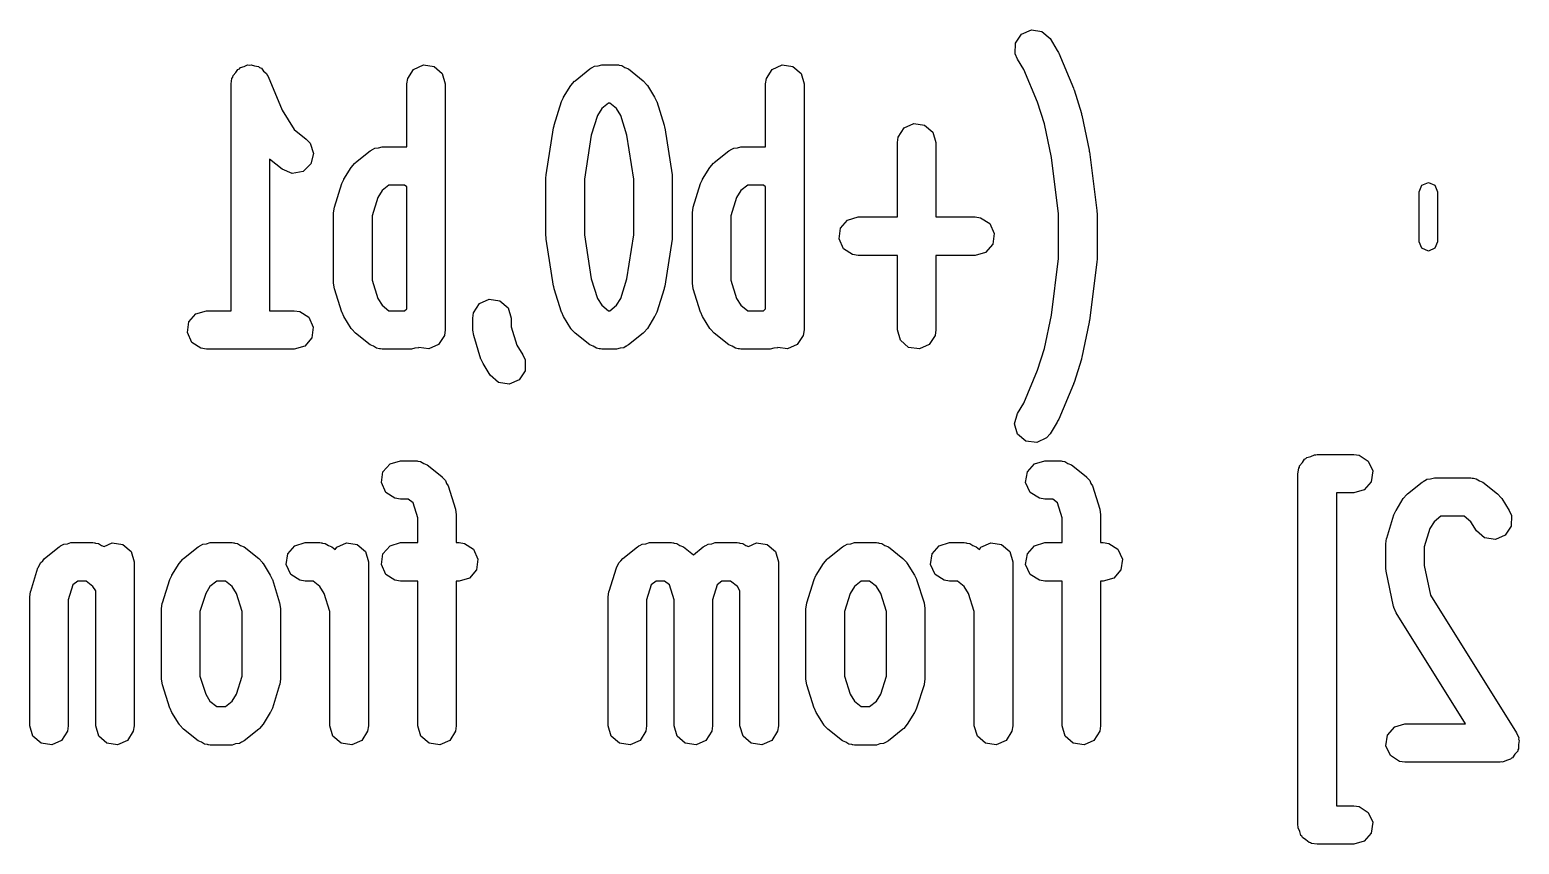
# Model space of a CAD drawing. Extents: x 69 to 231, y -99 to -49.
# Drawn here: x 182.39 to 192.08, y -84.58 to -79.28 of the extents above; entities that cross this region are included whole.
import ezdxf

# ---------------------------------------------------------------- set-up
doc = ezdxf.new("R2010")
doc.units = 0
doc.layers.add('BLACK', color=7, linetype='CONTINUOUS')

msp = doc.modelspace()

# ---------------------------------------------------------------- linework, layer by layer
at = {"layer": 'BLACK', "linetype": 'CONTINUOUS'}
for p, q in [((188.804, -79.3703), (188.843, -79.3116)), ((188.843, -79.3116), (188.908, -79.2833)), ((188.908, -79.2833), (188.977, -79.2942)), ((188.977, -79.2942), (189.03, -79.341)), ((188.803, -79.4407), (188.804, -79.3703)), ((189.03, -79.341), (189.077, -79.4172)), ((189.077, -79.4172), (189.084, -79.4316)), ((189.084, -79.4316), (189.087, -79.4354)), ((183.757, -79.5365), (183.765, -79.5284)), ((183.765, -79.5284), (183.789, -79.5222)), ((183.789, -79.5222), (183.811, -79.5121)), ((183.811, -79.5121), (183.822, -79.5137)), ((183.822, -79.5137), (183.833, -79.5109)), ((183.833, -79.5109), (183.856, -79.5186)), ((183.856, -79.5186), (183.881, -79.5222)), ((183.881, -79.5222), (183.889, -79.5295)), ((183.889, -79.5295), (183.9, -79.533)), ((184.89, -79.5412), (184.954, -79.5121)), ((184.954, -79.5121), (185.023, -79.5222)), ((185.023, -79.5222), (185.077, -79.5683)), ((186.047, -79.5306), (186.051, -79.5292)), ((186.051, -79.5292), (186.067, -79.52)), ((186.067, -79.52), (186.091, -79.5176)), ((186.091, -79.5176), (186.114, -79.5108)), ((186.114, -79.5108), (186.21, -79.5108)), ((186.21, -79.5108), (186.219, -79.5122)), ((186.219, -79.5122), (186.223, -79.5115)), ((186.223, -79.5115), (186.227, -79.5134)), ((186.227, -79.5134), (186.245, -79.516)), ((186.245, -79.516), (186.265, -79.529)), ((186.265, -79.529), (186.288, -79.5382)), ((187.223, -79.5412), (187.287, -79.5121)), ((187.287, -79.5121), (187.357, -79.5222)), ((187.357, -79.5222), (187.41, -79.5683)), ((188.818, -79.4735), (188.803, -79.4407)), ((188.86, -79.541), (188.818, -79.4735)), ((189.087, -79.4354), (189.182, -79.6639)), ((183.704, -79.6358), (183.709, -79.6003)), ((183.709, -79.6003), (183.715, -79.5909)), ((183.715, -79.5909), (183.717, -79.5799)), ((183.717, -79.5799), (183.734, -79.5619)), ((183.734, -79.5619), (183.747, -79.5412)), ((183.747, -79.5412), (183.757, -79.5365)), ((183.9, -79.533), (183.915, -79.5521)), ((183.915, -79.5521), (183.934, -79.5683)), ((183.934, -79.5683), (183.937, -79.579)), ((183.937, -79.579), (183.944, -79.5877)), ((183.944, -79.5877), (184.035, -79.8068)), ((184.846, -79.6358), (184.852, -79.6003)), ((184.852, -79.6003), (184.89, -79.5412)), ((185.077, -79.5683), (185.096, -79.6358)), ((185.913, -79.6457), (185.936, -79.6184)), ((185.936, -79.6184), (185.939, -79.617)), ((185.939, -79.617), (185.941, -79.6144)), ((185.941, -79.6144), (186.036, -79.5382)), ((186.036, -79.5382), (186.044, -79.5334)), ((186.044, -79.5334), (186.047, -79.5306)), ((186.288, -79.5382), (186.383, -79.6144)), ((186.383, -79.6144), (186.407, -79.6406)), ((187.18, -79.6358), (187.185, -79.6003)), ((187.185, -79.6003), (187.223, -79.5412)), ((187.41, -79.5683), (187.43, -79.6358)), ((188.949, -79.7548), (188.86, -79.541)), ((183.704, -81.1108), (183.704, -79.6358)), ((184.846, -80.0441), (184.846, -79.6358)), ((185.096, -79.6358), (185.096, -81.2358)), ((185.865, -79.7219), (185.913, -79.6457)), ((185.865, -79.7248), (185.865, -79.7219)), ((186.407, -79.6406), (186.408, -79.6436)), ((186.408, -79.6436), (186.411, -79.6457)), ((186.411, -79.6457), (186.458, -79.7219)), ((186.458, -79.7219), (186.47, -79.7484)), ((187.18, -80.0441), (187.18, -79.6358)), ((187.43, -79.6358), (187.43, -81.2358)), ((189.182, -79.6639), (189.184, -79.6719)), ((189.184, -79.6719), (189.186, -79.6747)), ((189.186, -79.6747), (189.234, -79.8271)), ((184.035, -79.8068), (184.114, -79.9325)), ((185.804, -79.9033), (185.852, -79.7509)), ((185.852, -79.7509), (185.865, -79.7248)), ((186.114, -79.7963), (186.086, -79.8408)), ((186.158, -79.7608), (186.114, -79.7963)), ((186.166, -79.7608), (186.158, -79.7608)), ((186.21, -79.7963), (186.166, -79.7608)), ((186.238, -79.8408), (186.21, -79.7963)), ((186.47, -79.7484), (186.472, -79.7509)), ((186.472, -79.7509), (186.519, -79.9033)), ((188.993, -79.8958), (188.949, -79.7548)), ((185.8, -79.9213), (185.804, -79.9079)), ((185.804, -79.9079), (185.804, -79.9033)), ((186.086, -79.8408), (186.046, -79.969)), ((186.278, -79.969), (186.238, -79.8408)), ((186.519, -79.9033), (186.522, -79.9171)), ((186.522, -79.9171), (186.524, -79.9213)), ((188.08, -79.9221), (188.144, -79.893)), ((188.144, -79.893), (188.214, -79.9031)), ((188.214, -79.9031), (188.267, -79.9492)), ((189.038, -80.1135), (188.993, -79.8958)), ((189.234, -79.8271), (189.235, -79.8357)), ((189.235, -79.8357), (189.237, -79.8389)), ((189.237, -79.8389), (189.284, -80.0675)), ((184.114, -79.9325), (184.192, -79.9953)), ((184.192, -79.9953), (184.217, -80.0215)), ((185.753, -80.226), (185.8, -79.9213)), ((186.046, -79.969), (186.001, -80.255)), ((186.323, -80.255), (186.278, -79.969)), ((186.524, -79.9213), (186.571, -80.226)), ((188.037, -80.0168), (188.042, -79.9813)), ((188.042, -79.9813), (188.08, -79.9221)), ((188.267, -79.9492), (188.287, -80.0168)), ((184.217, -80.0215), (184.239, -80.0883)), ((184.239, -80.0883), (184.222, -80.1565)), ((184.512, -80.1477), (184.608, -80.0715)), ((184.608, -80.0715), (184.616, -80.0668)), ((184.616, -80.0668), (184.618, -80.064)), ((184.618, -80.064), (184.623, -80.0626)), ((184.623, -80.0626), (184.639, -80.0534)), ((184.639, -80.0534), (184.663, -80.0509)), ((184.663, -80.0509), (184.686, -80.0441)), ((184.686, -80.0441), (184.846, -80.0441)), ((186.846, -80.1477), (186.941, -80.0715)), ((186.941, -80.0715), (186.949, -80.0668)), ((186.949, -80.0668), (186.952, -80.064)), ((186.952, -80.064), (186.956, -80.0626)), ((186.956, -80.0626), (186.972, -80.0534)), ((186.972, -80.0534), (186.996, -80.0509)), ((186.996, -80.0509), (187.019, -80.0441)), ((187.019, -80.0441), (187.18, -80.0441)), ((188.037, -80.5013), (188.037, -80.0168)), ((188.287, -80.0168), (188.287, -80.5013)), ((189.284, -80.0675), (189.285, -80.0746)), ((189.285, -80.0746), (189.286, -80.0774)), ((189.286, -80.0774), (189.334, -80.4584)), ((184.036, -80.1906), (183.954, -80.1245)), ((183.954, -80.1245), (183.954, -81.1108)), ((184.101, -80.2173), (184.036, -80.1906)), ((184.171, -80.2046), (184.101, -80.2173)), ((184.222, -80.1565), (184.171, -80.2046)), ((184.437, -80.2553), (184.484, -80.1791)), ((184.484, -80.1791), (184.508, -80.1517)), ((184.508, -80.1517), (184.511, -80.1503)), ((184.511, -80.1503), (184.512, -80.1477)), ((186.77, -80.2553), (186.818, -80.1791)), ((186.818, -80.1791), (186.841, -80.1517)), ((186.841, -80.1517), (186.844, -80.1503)), ((186.844, -80.1503), (186.846, -80.1477)), ((189.085, -80.4817), (189.038, -80.1135)), ((184.376, -80.4366), (184.424, -80.2842)), ((184.424, -80.2842), (184.436, -80.2581)), ((184.436, -80.2581), (184.437, -80.2553)), ((184.73, -80.2941), (184.685, -80.3296)), ((184.832, -80.2941), (184.73, -80.2941)), ((184.846, -80.3054), (184.832, -80.2941)), ((185.751, -80.2453), (185.753, -80.2307)), ((185.751, -80.6263), (185.751, -80.2453)), ((185.753, -80.2307), (185.753, -80.226)), ((186.001, -80.255), (186.001, -80.6166)), ((186.323, -80.6166), (186.323, -80.255)), ((186.571, -80.226), (186.571, -80.2408)), ((186.571, -80.2408), (186.573, -80.2453)), ((186.573, -80.2453), (186.573, -80.6263)), ((186.709, -80.4366), (186.757, -80.2842)), ((186.757, -80.2842), (186.769, -80.2581)), ((186.769, -80.2581), (186.77, -80.2553)), ((187.063, -80.2941), (187.019, -80.3296)), ((187.166, -80.2941), (187.063, -80.2941)), ((187.18, -80.3054), (187.166, -80.2941)), ((191.43, -80.3372), (191.448, -80.2948)), ((191.448, -80.2948), (191.49, -80.2772)), ((191.49, -80.2772), (191.532, -80.2948)), ((191.532, -80.2948), (191.55, -80.3372)), ((184.657, -80.3741), (184.62, -80.493)), ((184.685, -80.3296), (184.657, -80.3741)), ((184.846, -81.0995), (184.846, -80.3054)), ((186.991, -80.3741), (186.954, -80.493)), ((187.019, -80.3296), (186.991, -80.3741)), ((187.18, -81.0995), (187.18, -80.3054)), ((191.43, -80.6628), (191.43, -80.3372)), ((191.55, -80.3372), (191.55, -80.6628)), ((184.37, -80.4739), (184.375, -80.4384)), ((184.37, -80.931), (184.37, -80.4739)), ((184.375, -80.4384), (184.376, -80.4376)), ((184.376, -80.4376), (184.376, -80.4366)), ((184.62, -80.493), (184.62, -80.912)), ((186.704, -80.4739), (186.709, -80.4384)), ((186.704, -80.931), (186.704, -80.4739)), ((186.709, -80.4376), (186.709, -80.4366)), ((186.709, -80.4384), (186.709, -80.4376)), ((186.954, -80.493), (186.954, -80.912)), ((189.085, -80.7709), (189.085, -80.4817)), ((189.334, -80.4584), (189.333, -80.4698)), ((189.333, -80.4698), (189.335, -80.4739)), ((189.335, -80.4739), (189.335, -80.7787)), ((187.657, -80.6439), (187.667, -80.5742)), ((187.667, -80.5742), (187.713, -80.5211)), ((187.713, -80.5211), (187.781, -80.5013)), ((187.781, -80.5013), (188.037, -80.5013)), ((188.287, -80.5013), (188.543, -80.5013)), ((188.543, -80.5013), (188.578, -80.5064)), ((188.578, -80.5064), (188.637, -80.5446)), ((188.637, -80.5446), (188.667, -80.6087)), ((185.753, -80.6308), (185.751, -80.6263)), ((185.753, -80.6456), (185.753, -80.6308)), ((185.8, -80.9503), (185.753, -80.6456)), ((186.001, -80.6166), (186.046, -80.9026)), ((186.278, -80.9026), (186.323, -80.6166)), ((186.571, -80.6456), (186.524, -80.9503)), ((186.573, -80.6263), (186.571, -80.6409)), ((186.571, -80.6409), (186.571, -80.6456)), ((187.686, -80.708), (187.657, -80.6439)), ((188.657, -80.6783), (188.61, -80.7315)), ((188.667, -80.6087), (188.657, -80.6783)), ((191.448, -80.7052), (191.43, -80.6628)), ((191.55, -80.6628), (191.532, -80.7052)), ((187.745, -80.7461), (187.686, -80.708)), ((187.781, -80.7513), (187.745, -80.7461)), ((188.037, -80.7513), (187.781, -80.7513)), ((188.037, -81.2358), (188.037, -80.7513)), ((188.543, -80.7513), (188.287, -80.7513)), ((188.287, -80.7513), (188.287, -81.2358)), ((188.61, -80.7315), (188.543, -80.7513)), ((189.038, -81.1391), (189.085, -80.7709)), ((189.335, -80.7787), (189.333, -80.79)), ((191.49, -80.7228), (191.448, -80.7052)), ((191.532, -80.7052), (191.49, -80.7228)), ((189.334, -80.7942), (189.286, -81.1751)), ((189.333, -80.79), (189.334, -80.7942)), ((184.371, -80.932), (184.37, -80.931)), ((184.37, -80.9329), (184.371, -80.932)), ((184.376, -80.9683), (184.37, -80.9329)), ((184.424, -81.1207), (184.376, -80.9683)), ((184.62, -80.912), (184.657, -81.0308)), ((185.802, -80.9546), (185.8, -80.9503)), ((185.804, -80.9683), (185.802, -80.9546)), ((185.852, -81.1207), (185.804, -80.9683)), ((186.046, -80.9026), (186.086, -81.0308)), ((186.238, -81.0308), (186.278, -80.9026)), ((186.519, -80.9683), (186.472, -81.1207)), ((186.524, -80.9503), (186.519, -80.9637)), ((186.519, -80.9637), (186.519, -80.9683)), ((186.704, -80.932), (186.704, -80.931)), ((186.704, -80.9329), (186.704, -80.932)), ((186.709, -80.9683), (186.704, -80.9329)), ((186.757, -81.1207), (186.709, -80.9683)), ((186.954, -80.912), (186.991, -81.0308)), ((184.657, -81.0308), (184.685, -81.0753)), ((184.685, -81.0753), (184.73, -81.1108)), ((185.28, -81.1241), (185.318, -81.065)), ((185.318, -81.065), (185.382, -81.0359)), ((185.382, -81.0359), (185.452, -81.046)), ((185.452, -81.046), (185.505, -81.0921)), ((186.086, -81.0308), (186.114, -81.0753)), ((186.114, -81.0753), (186.158, -81.1108)), ((186.166, -81.1108), (186.21, -81.0753)), ((186.21, -81.0753), (186.238, -81.0308)), ((186.991, -81.0308), (187.019, -81.0753)), ((187.019, -81.0753), (187.063, -81.1108)), ((183.429, -81.1838), (183.475, -81.1306)), ((183.475, -81.1306), (183.543, -81.1108)), ((183.543, -81.1108), (183.704, -81.1108)), ((183.954, -81.1108), (184.114, -81.1108)), ((184.114, -81.1108), (184.15, -81.116)), ((184.15, -81.116), (184.209, -81.1541)), ((184.209, -81.1541), (184.238, -81.2182)), ((184.425, -81.1232), (184.424, -81.1207)), ((184.437, -81.1497), (184.425, -81.1232)), ((184.484, -81.2259), (184.437, -81.1497)), ((184.73, -81.1108), (184.832, -81.1108)), ((184.832, -81.1108), (184.846, -81.0995)), ((185.275, -81.1596), (185.28, -81.1241)), ((185.275, -81.2358), (185.275, -81.1596)), ((185.505, -81.0921), (185.525, -81.1596)), ((185.525, -81.1596), (185.525, -81.2167)), ((185.854, -81.1232), (185.852, -81.1207)), ((185.865, -81.1497), (185.854, -81.1232)), ((185.913, -81.2259), (185.865, -81.1497)), ((186.158, -81.1108), (186.166, -81.1108)), ((186.458, -81.1497), (186.411, -81.2259)), ((186.459, -81.1468), (186.458, -81.1497)), ((186.472, -81.1207), (186.459, -81.1468)), ((186.759, -81.1232), (186.757, -81.1207)), ((186.77, -81.1497), (186.759, -81.1232)), ((186.818, -81.2259), (186.77, -81.1497)), ((187.063, -81.1108), (187.166, -81.1108)), ((187.166, -81.1108), (187.18, -81.0995)), ((188.993, -81.3567), (189.038, -81.1391)), ((189.286, -81.1751), (189.284, -81.1821)), ((183.419, -81.2534), (183.429, -81.1838)), ((183.448, -81.3175), (183.419, -81.2534)), ((184.238, -81.2182), (184.228, -81.2878)), ((184.487, -81.228), (184.484, -81.2259)), ((184.488, -81.231), (184.487, -81.228)), ((184.512, -81.2572), (184.488, -81.231)), ((184.608, -81.3334), (184.512, -81.2572)), ((185.091, -81.2713), (185.053, -81.3304)), ((185.096, -81.2358), (185.091, -81.2713)), ((185.275, -81.2367), (185.275, -81.2358)), ((185.275, -81.2377), (185.275, -81.2367)), ((185.281, -81.2731), (185.275, -81.2377)), ((185.328, -81.4255), (185.281, -81.2731)), ((185.525, -81.2167), (185.562, -81.3356)), ((185.915, -81.228), (185.913, -81.2259)), ((185.916, -81.231), (185.915, -81.228)), ((185.941, -81.2572), (185.916, -81.231)), ((186.036, -81.3334), (185.941, -81.2572)), ((186.383, -81.2572), (186.288, -81.3334)), ((186.385, -81.2546), (186.383, -81.2572)), ((186.388, -81.2532), (186.385, -81.2546)), ((186.411, -81.2259), (186.388, -81.2532)), ((186.82, -81.228), (186.818, -81.2259)), ((186.821, -81.231), (186.82, -81.228)), ((186.846, -81.2572), (186.821, -81.231)), ((186.941, -81.3334), (186.846, -81.2572)), ((187.425, -81.2713), (187.386, -81.3304)), ((187.43, -81.2358), (187.425, -81.2713)), ((188.057, -81.3033), (188.037, -81.2358)), ((188.282, -81.2713), (188.244, -81.3304)), ((188.287, -81.2358), (188.282, -81.2713)), ((189.284, -81.1851), (189.237, -81.4137)), ((189.284, -81.1821), (189.284, -81.1851)), ((183.507, -81.3557), (183.448, -81.3175)), ((183.543, -81.3608), (183.507, -81.3557)), ((184.114, -81.3608), (183.543, -81.3608)), ((184.182, -81.341), (184.114, -81.3608)), ((184.228, -81.2878), (184.182, -81.341)), ((184.63, -81.3426), (184.608, -81.3334)), ((184.65, -81.3557), (184.63, -81.3426)), ((184.668, -81.3583), (184.65, -81.3557)), ((184.673, -81.3601), (184.668, -81.3583)), ((184.676, -81.3595), (184.673, -81.3601)), ((184.686, -81.3608), (184.676, -81.3595)), ((184.876, -81.3608), (184.686, -81.3608)), ((184.899, -81.354), (184.876, -81.3608)), ((184.923, -81.3516), (184.899, -81.354)), ((184.925, -81.3503), (184.923, -81.3516)), ((184.989, -81.3596), (184.925, -81.3503)), ((185.053, -81.3304), (184.989, -81.3596)), ((185.562, -81.3356), (185.601, -81.3981)), ((186.059, -81.3426), (186.036, -81.3334)), ((186.079, -81.3557), (186.059, -81.3426)), ((186.097, -81.3583), (186.079, -81.3557)), ((186.101, -81.3601), (186.097, -81.3583)), ((186.105, -81.3595), (186.101, -81.3601)), ((186.114, -81.3608), (186.105, -81.3595)), ((186.21, -81.3608), (186.114, -81.3608)), ((186.233, -81.354), (186.21, -81.3608)), ((186.257, -81.3516), (186.233, -81.354)), ((186.272, -81.3424), (186.257, -81.3516)), ((186.277, -81.341), (186.272, -81.3424)), ((186.28, -81.3382), (186.277, -81.341)), ((186.288, -81.3334), (186.28, -81.3382)), ((186.963, -81.3426), (186.941, -81.3334)), ((186.984, -81.3557), (186.963, -81.3426)), ((187.002, -81.3583), (186.984, -81.3557)), ((187.006, -81.3601), (187.002, -81.3583)), ((187.01, -81.3595), (187.006, -81.3601)), ((187.019, -81.3608), (187.01, -81.3595)), ((187.21, -81.3608), (187.019, -81.3608)), ((187.233, -81.354), (187.21, -81.3608)), ((187.257, -81.3516), (187.233, -81.354)), ((187.259, -81.3503), (187.257, -81.3516)), ((187.322, -81.3596), (187.259, -81.3503)), ((187.386, -81.3304), (187.322, -81.3596)), ((188.11, -81.3495), (188.057, -81.3033)), ((188.18, -81.3596), (188.11, -81.3495)), ((188.244, -81.3304), (188.18, -81.3596)), ((188.949, -81.4978), (188.993, -81.3567)), ((185.33, -81.428), (185.328, -81.4255)), ((185.342, -81.4544), (185.33, -81.428)), ((185.389, -81.5306), (185.342, -81.4544)), ((185.601, -81.3981), (185.616, -81.431)), ((185.616, -81.431), (185.615, -81.5013)), ((189.234, -81.4255), (189.186, -81.5779)), ((189.237, -81.4137), (189.234, -81.4219)), ((189.234, -81.4219), (189.234, -81.4255)), ((185.442, -81.5774), (185.389, -81.5306)), ((185.576, -81.56), (185.511, -81.5883)), ((185.615, -81.5013), (185.576, -81.56)), ((188.86, -81.7116), (188.949, -81.4978)), ((185.511, -81.5883), (185.442, -81.5774)), ((189.182, -81.5886), (189.087, -81.8172)), ((189.186, -81.5779), (189.182, -81.5853)), ((189.182, -81.5853), (189.182, -81.5886)), ((188.818, -81.7791), (188.86, -81.7116)), ((188.799, -81.8468), (188.818, -81.7791)), ((188.819, -81.9141), (188.799, -81.8468)), ((189.077, -81.8354), (189.03, -81.9116)), ((189.079, -81.8307), (189.077, -81.8354)), ((189.087, -81.8172), (189.079, -81.8307)), ((188.873, -81.9596), (188.819, -81.9141)), ((189.007, -81.939), (188.943, -81.9689)), ((189.03, -81.9116), (189.007, -81.939)), ((188.943, -81.9689), (188.873, -81.9596)), ((190.725, -82.0587), (190.749, -82.0477)), ((190.749, -82.0477), (190.758, -82.049)), ((190.758, -82.049), (190.767, -82.0464)), ((190.767, -82.0464), (191.005, -82.0464)), ((191.005, -82.0464), (191.04, -82.0516)), ((184.691, -82.1598), (184.737, -82.1066)), ((184.737, -82.1066), (184.805, -82.0868)), ((184.805, -82.0868), (184.9, -82.0868)), ((184.9, -82.0868), (184.909, -82.0882)), ((184.909, -82.0882), (184.913, -82.0875)), ((184.913, -82.0875), (184.918, -82.0893)), ((184.918, -82.0893), (184.936, -82.092)), ((184.936, -82.092), (184.956, -82.105)), ((184.956, -82.105), (184.978, -82.1142)), ((184.978, -82.1142), (185.073, -82.1904)), ((188.882, -82.1598), (188.928, -82.1066)), ((188.928, -82.1066), (188.995, -82.0868)), ((188.995, -82.0868), (189.09, -82.0868)), ((189.09, -82.0868), (189.1, -82.0882)), ((189.1, -82.0882), (189.103, -82.0875)), ((189.103, -82.0875), (189.108, -82.0893)), ((189.108, -82.0893), (189.126, -82.092)), ((189.126, -82.092), (189.146, -82.105)), ((189.146, -82.105), (189.169, -82.1142)), ((189.169, -82.1142), (189.264, -82.1904)), ((190.642, -82.1714), (190.647, -82.1359)), ((190.647, -82.1359), (190.652, -82.1283)), ((190.652, -82.1283), (190.653, -82.1194)), ((190.653, -82.1194), (190.671, -82.0992)), ((190.671, -82.0992), (190.685, -82.0768)), ((190.685, -82.0768), (190.693, -82.0731)), ((190.693, -82.0731), (190.699, -82.0662)), ((190.699, -82.0662), (190.725, -82.0587)), ((191.04, -82.0516), (191.099, -82.0897)), ((191.099, -82.0897), (191.129, -82.1538)), ((184.681, -82.2294), (184.691, -82.1598)), ((184.71, -82.2935), (184.681, -82.2294)), ((185.073, -82.1904), (185.075, -82.1918)), ((185.075, -82.1918), (185.075, -82.1922)), ((185.075, -82.1922), (185.077, -82.1941)), ((185.077, -82.1941), (185.098, -82.2166)), ((185.098, -82.2166), (185.104, -82.2348)), ((185.104, -82.2348), (185.115, -82.2507)), ((188.871, -82.2294), (188.882, -82.1598)), ((188.901, -82.2935), (188.871, -82.2294)), ((189.264, -82.1904), (189.265, -82.1918)), ((189.265, -82.1918), (189.266, -82.1922)), ((189.266, -82.1922), (189.267, -82.1941)), ((189.267, -82.1941), (189.288, -82.2166)), ((189.288, -82.2166), (189.294, -82.2348)), ((189.294, -82.2348), (189.305, -82.2507)), ((190.642, -84.4571), (190.642, -82.1714)), ((191.118, -82.2235), (191.072, -82.2766)), ((191.129, -82.1538), (191.118, -82.2235)), ((191.355, -82.3024), (191.45, -82.2262)), ((191.45, -82.2262), (191.459, -82.2214)), ((191.459, -82.2214), (191.461, -82.2186)), ((191.461, -82.2186), (191.466, -82.2172)), ((191.466, -82.2172), (191.481, -82.208)), ((191.481, -82.208), (191.505, -82.2056)), ((191.505, -82.2056), (191.529, -82.1988)), ((191.529, -82.1988), (191.767, -82.1988)), ((191.767, -82.1988), (191.776, -82.2002)), ((191.776, -82.2002), (191.78, -82.1995)), ((191.78, -82.1995), (191.784, -82.2013)), ((191.784, -82.2013), (191.802, -82.204)), ((191.802, -82.204), (191.822, -82.217)), ((191.822, -82.217), (191.845, -82.2262)), ((191.845, -82.2262), (191.94, -82.3024)), ((184.769, -82.3317), (184.71, -82.2935)), ((184.805, -82.3368), (184.769, -82.3317)), ((184.856, -82.3368), (184.805, -82.3368)), ((184.887, -82.3617), (184.856, -82.3368)), ((185.115, -82.2507), (185.162, -82.4031)), ((188.96, -82.3317), (188.901, -82.2935)), ((188.995, -82.3368), (188.96, -82.3317)), ((189.047, -82.3368), (188.995, -82.3368)), ((189.078, -82.3617), (189.047, -82.3368)), ((189.305, -82.2507), (189.353, -82.4031)), ((191.005, -82.2964), (190.892, -82.2964)), ((190.892, -82.2964), (190.892, -84.3321)), ((191.072, -82.2766), (191.005, -82.2964)), ((191.28, -82.4099), (191.327, -82.3337)), ((191.327, -82.3337), (191.351, -82.3064)), ((191.351, -82.3064), (191.353, -82.305)), ((191.353, -82.305), (191.355, -82.3024)), ((191.94, -82.3024), (191.964, -82.3286)), ((191.964, -82.3286), (191.966, -82.3316)), ((191.966, -82.3316), (191.968, -82.3337)), ((191.968, -82.3337), (192.016, -82.4099)), ((184.918, -82.4595), (184.887, -82.3617)), ((185.162, -82.4031), (185.168, -82.4385)), ((189.108, -82.4595), (189.078, -82.3617)), ((189.353, -82.4031), (189.358, -82.4385)), ((191.266, -82.4389), (191.279, -82.4128)), ((191.279, -82.4128), (191.28, -82.4099)), ((192.016, -82.4099), (192.03, -82.4428)), ((184.918, -82.6201), (184.918, -82.4595)), ((185.168, -82.4385), (185.168, -82.4394)), ((185.168, -82.4394), (185.168, -82.4404)), ((185.168, -82.4404), (185.168, -82.6201)), ((189.108, -82.6201), (189.108, -82.4595)), ((189.358, -82.4385), (189.358, -82.4394)), ((189.358, -82.4394), (189.358, -82.4404)), ((189.358, -82.4404), (189.358, -82.6201)), ((191.219, -82.5913), (191.266, -82.4389)), ((191.5, -82.5288), (191.463, -82.6476)), ((191.528, -82.4843), (191.5, -82.5288)), ((191.572, -82.4488), (191.528, -82.4843)), ((191.723, -82.4488), (191.572, -82.4488)), ((191.767, -82.4843), (191.723, -82.4488)), ((191.804, -82.5424), (191.767, -82.4843)), ((192.029, -82.5131), (191.99, -82.5718)), ((192.03, -82.4428), (192.029, -82.5131)), ((182.599, -82.6386), (182.615, -82.6294)), ((182.615, -82.6294), (182.639, -82.6269)), ((182.639, -82.6269), (182.662, -82.6201)), ((182.662, -82.6201), (182.805, -82.6201)), ((182.805, -82.6201), (182.814, -82.6215)), ((182.814, -82.6215), (182.818, -82.6208)), ((182.818, -82.6208), (182.822, -82.6227)), ((182.822, -82.6227), (182.84, -82.6253)), ((182.84, -82.6253), (182.861, -82.6384)), ((182.877, -82.6453), (182.93, -82.6214)), ((182.93, -82.6214), (183, -82.6315)), ((183.504, -82.6386), (183.52, -82.6294)), ((183.52, -82.6294), (183.544, -82.6269)), ((183.544, -82.6269), (183.567, -82.6201)), ((183.567, -82.6201), (183.71, -82.6201)), ((183.71, -82.6201), (183.719, -82.6215)), ((183.719, -82.6215), (183.723, -82.6208)), ((183.723, -82.6208), (183.727, -82.6227)), ((183.727, -82.6227), (183.745, -82.6253)), ((183.745, -82.6253), (183.765, -82.6384)), ((184.118, -82.64), (184.186, -82.6201)), ((184.186, -82.6201), (184.281, -82.6201)), ((184.281, -82.6201), (184.29, -82.6215)), ((184.29, -82.6215), (184.294, -82.6208)), ((184.294, -82.6208), (184.298, -82.6227)), ((184.298, -82.6227), (184.316, -82.6253)), ((184.316, -82.6253), (184.337, -82.6384)), ((184.39, -82.6505), (184.454, -82.6214)), ((184.454, -82.6214), (184.523, -82.6315)), ((184.737, -82.64), (184.805, -82.6201)), ((184.805, -82.6201), (184.918, -82.6201)), ((185.168, -82.6201), (185.186, -82.6201)), ((185.186, -82.6201), (185.221, -82.6253)), ((185.221, -82.6253), (185.28, -82.6635)), ((186.361, -82.6386), (186.377, -82.6294)), ((186.377, -82.6294), (186.401, -82.6269)), ((186.401, -82.6269), (186.424, -82.6201)), ((186.424, -82.6201), (186.567, -82.6201)), ((186.567, -82.6201), (186.576, -82.6215)), ((186.576, -82.6215), (186.58, -82.6208)), ((186.58, -82.6208), (186.584, -82.6227)), ((186.584, -82.6227), (186.602, -82.6253)), ((186.602, -82.6253), (186.622, -82.6384)), ((186.79, -82.6386), (186.805, -82.6294)), ((186.805, -82.6294), (186.829, -82.6269)), ((186.829, -82.6269), (186.852, -82.6201)), ((186.852, -82.6201), (186.995, -82.6201)), ((186.995, -82.6201), (187.005, -82.6215)), ((187.005, -82.6215), (187.008, -82.6208)), ((187.008, -82.6208), (187.013, -82.6227)), ((187.013, -82.6227), (187.031, -82.6253)), ((187.031, -82.6253), (187.051, -82.6384)), ((187.068, -82.6453), (187.12, -82.6214)), ((187.12, -82.6214), (187.19, -82.6315)), ((187.694, -82.6386), (187.71, -82.6294)), ((187.71, -82.6294), (187.734, -82.6269)), ((187.734, -82.6269), (187.757, -82.6201)), ((187.757, -82.6201), (187.9, -82.6201)), ((187.9, -82.6201), (187.909, -82.6215)), ((187.909, -82.6215), (187.913, -82.6208)), ((187.913, -82.6208), (187.918, -82.6227)), ((187.918, -82.6227), (187.936, -82.6253)), ((187.936, -82.6253), (187.956, -82.6384)), ((188.309, -82.64), (188.376, -82.6201)), ((188.376, -82.6201), (188.471, -82.6201)), ((188.471, -82.6201), (188.481, -82.6215)), ((188.481, -82.6215), (188.484, -82.6208)), ((188.484, -82.6208), (188.489, -82.6227)), ((188.489, -82.6227), (188.507, -82.6253)), ((188.507, -82.6253), (188.527, -82.6384)), ((188.58, -82.6505), (188.644, -82.6214)), ((188.644, -82.6214), (188.714, -82.6315)), ((188.928, -82.64), (188.995, -82.6201)), ((188.995, -82.6201), (189.108, -82.6201)), ((189.358, -82.6201), (189.376, -82.6201)), ((189.376, -82.6201), (189.412, -82.6253)), ((189.412, -82.6253), (189.471, -82.6635)), ((191.213, -82.6286), (191.218, -82.5931)), ((191.213, -82.781), (191.213, -82.6286)), ((191.218, -82.5931), (191.219, -82.5923)), ((191.219, -82.5923), (191.219, -82.5913)), ((191.856, -82.5892), (191.804, -82.5424)), ((191.926, -82.6001), (191.856, -82.5892)), ((191.99, -82.5718), (191.926, -82.6001)), ((182.478, -82.7394), (182.489, -82.7237)), ((182.489, -82.7237), (182.584, -82.6475)), ((182.584, -82.6475), (182.592, -82.6428)), ((182.592, -82.6428), (182.594, -82.64)), ((182.594, -82.64), (182.599, -82.6386)), ((182.861, -82.6384), (182.877, -82.6453)), ((183, -82.6315), (183.053, -82.6776)), ((183.053, -82.6776), (183.073, -82.7451)), ((183.389, -82.7277), (183.392, -82.7263)), ((183.392, -82.7263), (183.393, -82.7237)), ((183.393, -82.7237), (183.489, -82.6475)), ((183.489, -82.6475), (183.497, -82.6428)), ((183.497, -82.6428), (183.499, -82.64)), ((183.499, -82.64), (183.504, -82.6386)), ((183.765, -82.6384), (183.788, -82.6475)), ((183.788, -82.6475), (183.883, -82.7237)), ((183.883, -82.7237), (183.907, -82.7499)), ((184.062, -82.7628), (184.072, -82.6931)), ((184.072, -82.6931), (184.118, -82.64)), ((184.337, -82.6384), (184.359, -82.6475)), ((184.359, -82.6475), (184.381, -82.6648)), ((184.381, -82.6648), (184.39, -82.6505)), ((184.523, -82.6315), (184.577, -82.6776)), ((184.577, -82.6776), (184.596, -82.7451)), ((184.681, -82.7628), (184.691, -82.6931)), ((184.691, -82.6931), (184.737, -82.64)), ((185.28, -82.6635), (185.309, -82.7275)), ((186.239, -82.7394), (186.25, -82.7237)), ((186.25, -82.7237), (186.346, -82.6475)), ((186.346, -82.6475), (186.354, -82.6428)), ((186.354, -82.6428), (186.356, -82.64)), ((186.356, -82.64), (186.361, -82.6386)), ((186.622, -82.6384), (186.645, -82.6475)), ((186.645, -82.6475), (186.71, -82.6993)), ((186.71, -82.6993), (186.774, -82.6475)), ((186.774, -82.6475), (186.782, -82.6428)), ((186.782, -82.6428), (186.785, -82.64)), ((186.785, -82.64), (186.79, -82.6386)), ((187.051, -82.6384), (187.068, -82.6453)), ((187.19, -82.6315), (187.243, -82.6776)), ((187.243, -82.6776), (187.263, -82.7451)), ((187.579, -82.7277), (187.582, -82.7263)), ((187.582, -82.7263), (187.584, -82.7237)), ((187.584, -82.7237), (187.679, -82.6475)), ((187.679, -82.6475), (187.687, -82.6428)), ((187.687, -82.6428), (187.69, -82.64)), ((187.69, -82.64), (187.694, -82.6386)), ((187.956, -82.6384), (187.978, -82.6475)), ((187.978, -82.6475), (188.073, -82.7237)), ((188.073, -82.7237), (188.098, -82.7499)), ((188.252, -82.7628), (188.263, -82.6931)), ((188.263, -82.6931), (188.309, -82.64)), ((188.527, -82.6384), (188.55, -82.6475)), ((188.55, -82.6475), (188.571, -82.6648)), ((188.571, -82.6648), (188.58, -82.6505)), ((188.714, -82.6315), (188.767, -82.6776)), ((188.767, -82.6776), (188.787, -82.7451)), ((188.871, -82.7628), (188.882, -82.6931)), ((188.882, -82.6931), (188.928, -82.64)), ((189.471, -82.6635), (189.5, -82.7275)), ((191.463, -82.6476), (191.463, -82.7681)), ((182.4, -82.9364), (182.447, -82.784)), ((182.447, -82.784), (182.448, -82.7823)), ((182.448, -82.7814), (182.45, -82.7795)), ((182.448, -82.7823), (182.448, -82.7814)), ((182.45, -82.7795), (182.463, -82.7517)), ((182.463, -82.7517), (182.478, -82.7394)), ((183.073, -82.7451), (183.073, -83.8118)), ((183.318, -82.8313), (183.365, -82.7551)), ((183.365, -82.7551), (183.389, -82.7277)), ((183.907, -82.7499), (183.908, -82.753)), ((183.908, -82.753), (183.911, -82.7551)), ((183.911, -82.7551), (183.958, -82.8313)), ((184.091, -82.8268), (184.062, -82.7628)), ((184.596, -82.7451), (184.596, -83.8118)), ((184.71, -82.8268), (184.681, -82.7628)), ((185.299, -82.7972), (185.253, -82.8503)), ((185.309, -82.7275), (185.299, -82.7972)), ((186.162, -82.9364), (186.209, -82.784)), ((186.209, -82.784), (186.21, -82.7823)), ((186.21, -82.7814), (186.211, -82.7795)), ((186.21, -82.7823), (186.21, -82.7814)), ((186.211, -82.7795), (186.225, -82.7517)), ((186.225, -82.7517), (186.239, -82.7394)), ((187.263, -82.7451), (187.263, -83.8118)), ((187.508, -82.8313), (187.556, -82.7551)), ((187.556, -82.7551), (187.579, -82.7277)), ((188.098, -82.7499), (188.099, -82.753)), ((188.099, -82.753), (188.101, -82.7551)), ((188.101, -82.7551), (188.149, -82.8313)), ((188.282, -82.8268), (188.252, -82.7628)), ((188.787, -82.7451), (188.787, -83.8118)), ((188.901, -82.8268), (188.871, -82.7628)), ((189.49, -82.7972), (189.444, -82.8503)), ((189.5, -82.7275), (189.49, -82.7972)), ((191.214, -82.7855), (191.213, -82.781)), ((191.216, -82.8064), (191.214, -82.7855)), ((191.263, -83.035), (191.216, -82.8064)), ((191.463, -82.7681), (191.504, -82.9622)), ((182.675, -82.8951), (182.644, -82.9928)), ((182.706, -82.8701), (182.675, -82.8951)), ((182.761, -82.8701), (182.706, -82.8701)), ((182.805, -82.9056), (182.761, -82.8701)), ((182.823, -82.9334), (182.805, -82.9056)), ((183.257, -83.0126), (183.304, -82.8602)), ((183.304, -82.8602), (183.317, -82.8341)), ((183.317, -82.8341), (183.318, -82.8313)), ((183.566, -82.9056), (183.538, -82.9501)), ((183.611, -82.8701), (183.566, -82.9056)), ((183.666, -82.8701), (183.611, -82.8701)), ((183.71, -82.9056), (183.666, -82.8701)), ((183.738, -82.9501), (183.71, -82.9056)), ((183.958, -82.8313), (183.97, -82.8578)), ((183.97, -82.8578), (183.972, -82.8602)), ((183.972, -82.8602), (184.019, -83.0126)), ((184.15, -82.865), (184.091, -82.8268)), ((184.186, -82.8701), (184.15, -82.865)), ((184.237, -82.8701), (184.186, -82.8701)), ((184.281, -82.9056), (184.237, -82.8701)), ((184.309, -82.9501), (184.281, -82.9056)), ((184.769, -82.865), (184.71, -82.8268)), ((184.805, -82.8701), (184.769, -82.865)), ((184.918, -82.8701), (184.805, -82.8701)), ((184.918, -83.8118), (184.918, -82.8701)), ((185.186, -82.8701), (185.168, -82.8701)), ((185.168, -82.8701), (185.168, -83.8118)), ((185.253, -82.8503), (185.186, -82.8701)), ((186.436, -82.8951), (186.406, -82.9928)), ((186.468, -82.8701), (186.436, -82.8951)), ((186.523, -82.8701), (186.468, -82.8701)), ((186.554, -82.8951), (186.523, -82.8701)), ((186.585, -82.9928), (186.554, -82.8951)), ((186.865, -82.8951), (186.835, -82.9928)), ((186.896, -82.8701), (186.865, -82.8951)), ((186.951, -82.8701), (186.896, -82.8701)), ((186.996, -82.9056), (186.951, -82.8701)), ((187.013, -82.9334), (186.996, -82.9056)), ((187.447, -83.0126), (187.495, -82.8602)), ((187.495, -82.8602), (187.507, -82.8341)), ((187.507, -82.8341), (187.508, -82.8313)), ((187.757, -82.9056), (187.729, -82.9501)), ((187.801, -82.8701), (187.757, -82.9056)), ((187.856, -82.8701), (187.801, -82.8701)), ((187.901, -82.9056), (187.856, -82.8701)), ((187.928, -82.9501), (187.901, -82.9056)), ((188.149, -82.8313), (188.161, -82.8578)), ((188.161, -82.8578), (188.162, -82.8602)), ((188.162, -82.8602), (188.21, -83.0126)), ((188.341, -82.865), (188.282, -82.8268)), ((188.376, -82.8701), (188.341, -82.865)), ((188.428, -82.8701), (188.376, -82.8701)), ((188.472, -82.9056), (188.428, -82.8701)), ((188.5, -82.9501), (188.472, -82.9056)), ((188.96, -82.865), (188.901, -82.8268)), ((188.995, -82.8701), (188.96, -82.865)), ((189.108, -82.8701), (188.995, -82.8701)), ((189.108, -83.8118), (189.108, -82.8701)), ((189.376, -82.8701), (189.358, -82.8701)), ((189.358, -82.8701), (189.358, -83.8118)), ((189.444, -82.8503), (189.376, -82.8701)), ((182.394, -82.9737), (182.399, -82.9382)), ((182.394, -83.8118), (182.394, -82.9737)), ((182.399, -82.9382), (182.4, -82.9374)), ((182.4, -82.9374), (182.4, -82.9364)), ((182.644, -82.9928), (182.644, -83.8118)), ((182.823, -83.8118), (182.823, -82.9334)), ((183.251, -83.0499), (183.256, -83.0144)), ((183.256, -83.0144), (183.257, -83.0136)), ((183.257, -83.0136), (183.257, -83.0126)), ((183.538, -82.9501), (183.501, -83.069)), ((183.775, -83.069), (183.738, -82.9501)), ((184.019, -83.0126), (184.025, -83.048)), ((184.346, -83.069), (184.309, -82.9501)), ((186.156, -82.9737), (186.161, -82.9382)), ((186.156, -83.8118), (186.156, -82.9737)), ((186.161, -82.9382), (186.162, -82.9374)), ((186.162, -82.9374), (186.162, -82.9364)), ((186.406, -82.9928), (186.406, -83.8118)), ((186.585, -83.8118), (186.585, -82.9928)), ((186.835, -82.9928), (186.835, -83.8118)), ((187.013, -83.8118), (187.013, -82.9334)), ((187.442, -83.0499), (187.447, -83.0144)), ((187.447, -83.0136), (187.447, -83.0126)), ((187.447, -83.0144), (187.447, -83.0136)), ((187.729, -82.9501), (187.692, -83.069)), ((187.965, -83.069), (187.928, -82.9501)), ((188.21, -83.0126), (188.215, -83.048)), ((188.537, -83.069), (188.5, -82.9501)), ((191.504, -82.9622), (192.063, -83.8576)), ((183.251, -83.507), (183.251, -83.0499)), ((183.501, -83.069), (183.501, -83.488)), ((183.775, -83.488), (183.775, -83.069)), ((184.025, -83.048), (184.025, -83.049)), ((184.025, -83.049), (184.025, -83.0499)), ((184.025, -83.0499), (184.025, -83.507)), ((184.346, -83.8118), (184.346, -83.069)), ((187.442, -83.507), (187.442, -83.0499)), ((187.692, -83.069), (187.692, -83.488)), ((187.965, -83.488), (187.965, -83.069)), ((188.215, -83.048), (188.215, -83.049)), ((188.215, -83.049), (188.215, -83.0499)), ((188.215, -83.0499), (188.215, -83.507)), ((188.537, -83.8118), (188.537, -83.069)), ((191.265, -83.0387), (191.263, -83.035)), ((191.265, -83.0429), (191.265, -83.0387)), ((191.28, -83.0758), (191.265, -83.0429)), ((191.732, -83.7988), (191.28, -83.0758)), ((183.501, -83.488), (183.538, -83.6068)), ((183.738, -83.6068), (183.775, -83.488)), ((187.692, -83.488), (187.729, -83.6068)), ((187.928, -83.6068), (187.965, -83.488)), ((183.251, -83.508), (183.251, -83.507)), ((183.251, -83.5089), (183.251, -83.508)), ((183.257, -83.5443), (183.251, -83.5089)), ((183.304, -83.6967), (183.257, -83.5443)), ((184.019, -83.5443), (183.972, -83.6967)), ((184.02, -83.5425), (184.019, -83.5434)), ((184.019, -83.5434), (184.019, -83.5443)), ((184.025, -83.507), (184.02, -83.5425)), ((187.442, -83.508), (187.442, -83.507)), ((187.442, -83.5089), (187.442, -83.508)), ((187.447, -83.5443), (187.442, -83.5089)), ((187.495, -83.6967), (187.447, -83.5443)), ((188.21, -83.5443), (188.162, -83.6967)), ((188.215, -83.507), (188.21, -83.5425)), ((188.21, -83.5425), (188.21, -83.5434)), ((188.21, -83.5434), (188.21, -83.5443)), ((183.538, -83.6068), (183.566, -83.6513)), ((183.566, -83.6513), (183.611, -83.6868)), ((183.611, -83.6868), (183.666, -83.6868)), ((183.666, -83.6868), (183.71, -83.6513)), ((183.71, -83.6513), (183.738, -83.6068)), ((187.729, -83.6068), (187.757, -83.6513)), ((187.757, -83.6513), (187.801, -83.6868)), ((187.801, -83.6868), (187.856, -83.6868)), ((187.856, -83.6868), (187.901, -83.6513)), ((187.901, -83.6513), (187.928, -83.6068)), ((183.306, -83.6992), (183.304, -83.6967)), ((183.318, -83.7257), (183.306, -83.6992)), ((183.365, -83.8019), (183.318, -83.7257)), ((183.958, -83.7257), (183.911, -83.8019)), ((183.959, -83.7228), (183.958, -83.7257)), ((183.972, -83.6967), (183.959, -83.7228)), ((187.497, -83.6992), (187.495, -83.6967)), ((187.508, -83.7257), (187.497, -83.6992)), ((187.556, -83.8019), (187.508, -83.7257)), ((188.149, -83.7257), (188.101, -83.8019)), ((188.15, -83.7228), (188.149, -83.7257)), ((188.162, -83.6967), (188.15, -83.7228)), ((182.414, -83.8793), (182.394, -83.8118)), ((182.467, -83.9255), (182.414, -83.8793)), ((182.639, -83.8473), (182.601, -83.9064)), ((182.644, -83.8118), (182.639, -83.8473)), ((182.842, -83.8793), (182.823, -83.8118)), ((182.896, -83.9255), (182.842, -83.8793)), ((183.067, -83.8473), (183.029, -83.9064)), ((183.073, -83.8118), (183.067, -83.8473)), ((183.368, -83.804), (183.365, -83.8019)), ((183.369, -83.807), (183.368, -83.804)), ((183.393, -83.8332), (183.369, -83.807)), ((183.489, -83.9094), (183.393, -83.8332)), ((183.883, -83.8332), (183.788, -83.9094)), ((183.885, -83.8306), (183.883, -83.8332)), ((183.888, -83.8292), (183.885, -83.8306)), ((183.911, -83.8019), (183.888, -83.8292)), ((184.366, -83.8793), (184.346, -83.8118)), ((184.419, -83.9255), (184.366, -83.8793)), ((184.591, -83.8473), (184.553, -83.9064)), ((184.596, -83.8118), (184.591, -83.8473)), ((184.938, -83.8793), (184.918, -83.8118)), ((184.991, -83.9255), (184.938, -83.8793)), ((185.163, -83.8473), (185.125, -83.9064)), ((185.168, -83.8118), (185.163, -83.8473)), ((186.176, -83.8793), (186.156, -83.8118)), ((186.229, -83.9255), (186.176, -83.8793)), ((186.401, -83.8473), (186.363, -83.9064)), ((186.406, -83.8118), (186.401, -83.8473)), ((186.604, -83.8793), (186.585, -83.8118)), ((186.657, -83.9255), (186.604, -83.8793)), ((186.829, -83.8473), (186.791, -83.9064)), ((186.835, -83.8118), (186.829, -83.8473)), ((187.033, -83.8793), (187.013, -83.8118)), ((187.086, -83.9255), (187.033, -83.8793)), ((187.258, -83.8473), (187.22, -83.9064)), ((187.263, -83.8118), (187.258, -83.8473)), ((187.558, -83.804), (187.556, -83.8019)), ((187.559, -83.807), (187.558, -83.804)), ((187.584, -83.8332), (187.559, -83.807)), ((187.679, -83.9094), (187.584, -83.8332)), ((188.073, -83.8332), (187.978, -83.9094)), ((188.075, -83.8306), (188.073, -83.8332)), ((188.078, -83.8292), (188.075, -83.8306)), ((188.101, -83.8019), (188.078, -83.8292)), ((188.557, -83.8793), (188.537, -83.8118)), ((188.61, -83.9255), (188.557, -83.8793)), ((188.782, -83.8473), (188.744, -83.9064)), ((188.787, -83.8118), (188.782, -83.8473)), ((189.128, -83.8793), (189.108, -83.8118)), ((189.181, -83.9255), (189.128, -83.8793)), ((189.353, -83.8473), (189.315, -83.9064)), ((189.358, -83.8118), (189.353, -83.8473)), ((191.214, -83.9414), (191.224, -83.8718)), ((191.224, -83.8718), (191.271, -83.8186)), ((191.271, -83.8186), (191.338, -83.7988)), ((191.338, -83.7988), (191.732, -83.7988)), ((192.063, -83.8576), (192.078, -83.8904)), ((182.537, -83.9356), (182.467, -83.9255)), ((182.601, -83.9064), (182.537, -83.9356)), ((182.965, -83.9356), (182.896, -83.9255)), ((183.029, -83.9064), (182.965, -83.9356)), ((183.511, -83.9186), (183.489, -83.9094)), ((183.531, -83.9317), (183.511, -83.9186)), ((183.549, -83.9343), (183.531, -83.9317)), ((183.554, -83.9361), (183.549, -83.9343)), ((183.557, -83.9355), (183.554, -83.9361)), ((183.567, -83.9368), (183.557, -83.9355)), ((183.71, -83.9368), (183.567, -83.9368)), ((183.733, -83.93), (183.71, -83.9368)), ((183.757, -83.9276), (183.733, -83.93)), ((183.772, -83.9184), (183.757, -83.9276)), ((183.777, -83.917), (183.772, -83.9184)), ((183.78, -83.9142), (183.777, -83.917)), ((183.788, -83.9094), (183.78, -83.9142)), ((184.489, -83.9356), (184.419, -83.9255)), ((184.553, -83.9064), (184.489, -83.9356)), ((185.06, -83.9356), (184.991, -83.9255)), ((185.125, -83.9064), (185.06, -83.9356)), ((186.299, -83.9356), (186.229, -83.9255)), ((186.363, -83.9064), (186.299, -83.9356)), ((186.727, -83.9356), (186.657, -83.9255)), ((186.791, -83.9064), (186.727, -83.9356)), ((187.156, -83.9356), (187.086, -83.9255)), ((187.22, -83.9064), (187.156, -83.9356)), ((187.701, -83.9186), (187.679, -83.9094)), ((187.722, -83.9317), (187.701, -83.9186)), ((187.74, -83.9343), (187.722, -83.9317)), ((187.744, -83.9361), (187.74, -83.9343)), ((187.748, -83.9355), (187.744, -83.9361)), ((187.757, -83.9368), (187.748, -83.9355)), ((187.9, -83.9368), (187.757, -83.9368)), ((187.923, -83.93), (187.9, -83.9368)), ((187.947, -83.9276), (187.923, -83.93)), ((187.963, -83.9184), (187.947, -83.9276)), ((187.968, -83.917), (187.963, -83.9184)), ((187.97, -83.9142), (187.968, -83.917)), ((187.978, -83.9094), (187.97, -83.9142)), ((188.68, -83.9356), (188.61, -83.9255)), ((188.744, -83.9064), (188.68, -83.9356)), ((189.251, -83.9356), (189.181, -83.9255)), ((189.315, -83.9064), (189.251, -83.9356)), ((191.243, -84.0055), (191.214, -83.9414)), ((192.071, -83.9758), (192.053, -83.9966)), ((192.072, -83.9677), (192.071, -83.9758)), ((192.077, -83.9608), (192.072, -83.9677)), ((192.078, -83.8904), (192.077, -83.8987)), ((192.077, -83.8987), (192.081, -83.9062)), ((192.081, -83.9062), (192.077, -83.9333)), ((192.077, -83.9333), (192.077, -83.9608)), ((191.303, -84.0437), (191.243, -84.0055)), ((191.338, -84.0488), (191.303, -84.0437)), ((191.957, -84.0488), (191.338, -84.0488)), ((191.965, -84.0465), (191.957, -84.0488)), ((191.973, -84.0478), (191.965, -84.0465)), ((191.998, -84.0367), (191.973, -84.0478)), ((192.025, -84.029), (191.998, -84.0367)), ((192.03, -84.0227), (192.025, -84.029)), ((192.038, -84.0194), (192.03, -84.0227)), ((192.053, -83.9966), (192.038, -84.0194)), ((190.892, -84.3321), (191.005, -84.3321)), ((191.005, -84.3321), (191.04, -84.3373)), ((191.04, -84.3373), (191.099, -84.3755)), ((190.644, -84.4658), (190.642, -84.4571)), ((190.643, -84.4748), (190.644, -84.4658)), ((191.099, -84.3755), (191.129, -84.4395)), ((191.129, -84.4395), (191.118, -84.5092)), ((190.654, -84.4991), (190.643, -84.4748)), ((190.661, -84.5247), (190.654, -84.4991)), ((190.668, -84.5306), (190.661, -84.5247)), ((190.672, -84.5388), (190.668, -84.5306)), ((190.694, -84.5533), (190.672, -84.5388)), ((190.715, -84.5708), (190.694, -84.5533)), ((191.072, -84.5623), (191.005, -84.5821)), ((191.118, -84.5092), (191.072, -84.5623)), ((190.724, -84.5721), (190.715, -84.5708)), ((190.731, -84.577), (190.724, -84.5721)), ((190.767, -84.5821), (190.731, -84.577)), ((191.005, -84.5821), (190.767, -84.5821))]:
    msp.add_line(p, q, dxfattribs=at)

doc.saveas('drawing.dxf')
